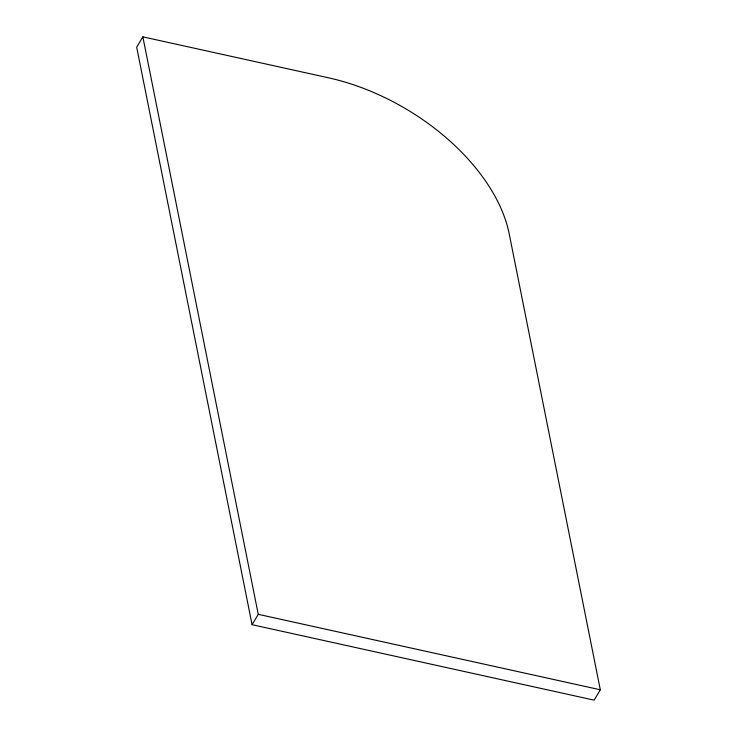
<?xml version="1.0" encoding="UTF-8"?>
<svg xmlns="http://www.w3.org/2000/svg" width="737" height="737" viewBox="0 0 737 737"><rect width="100%" height="100%" fill="white"/><g stroke="black" fill="none" stroke-linecap="round" stroke-linejoin="round"><path stroke-width="1.11" d="M142.858 36.85L136.686 47.214L252.082 624.69L594.142 700.15L600.314 689.786L509.212 233.887A173.223 104.912 30.7 0 0 328.545 77.818L142.858 36.85L258.245 614.317L252.082 624.69M258.245 614.317L600.314 689.786"/></g></svg>
